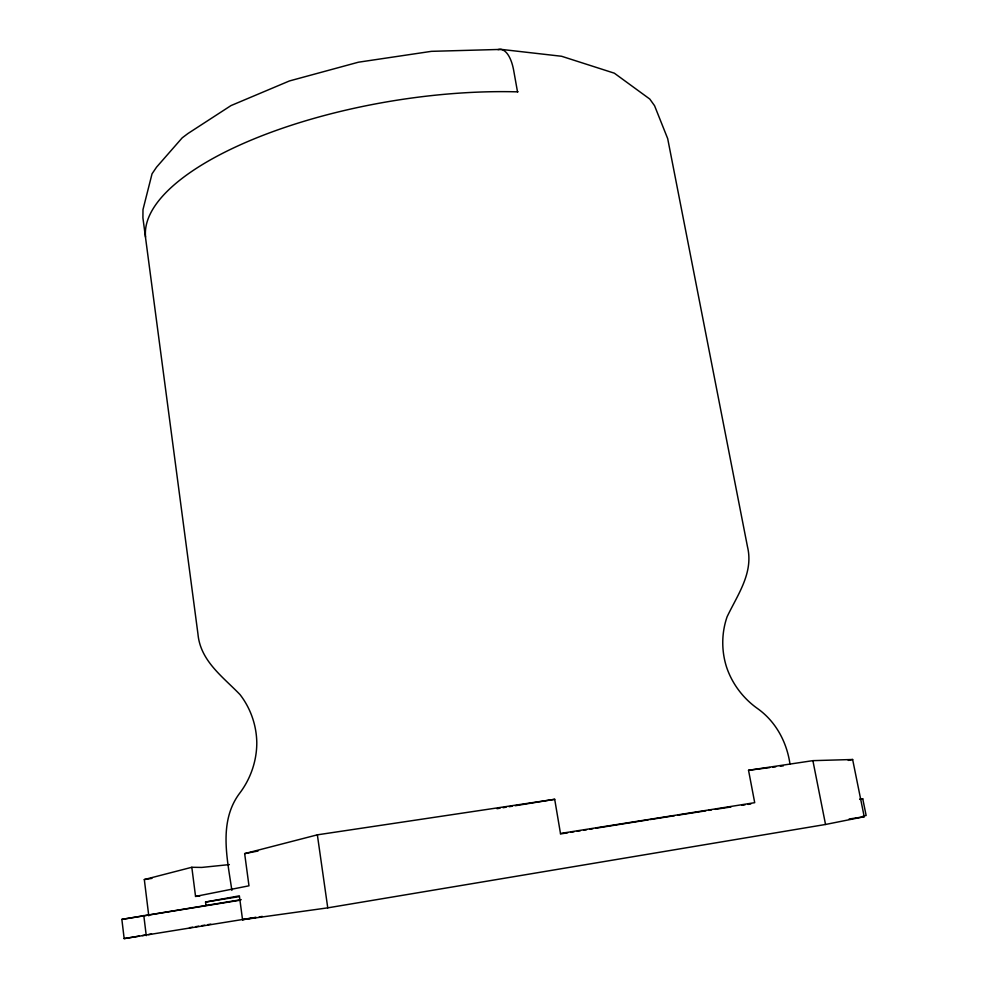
<?xml version="1.0" encoding="UTF-8"?>
<svg xmlns="http://www.w3.org/2000/svg" width="988" height="988" viewBox="0 0 988 988"><rect width="100%" height="100%" fill="white"/><g stroke="black" fill="none" stroke-linecap="round" stroke-linejoin="round"><path stroke-width="1.48" d="M148.78 915.839L144.322 879.555L191.82 867.279L201.75 867.427L229.364 864.599M191.82 867.279L195.55 896.412L248.976 885.804L244.654 853.62L317.358 834.835L554.7 799.304L560.48 833.464L754.709 802.676L748.534 770.282L812.889 760.649L852.632 759.5L864.216 816.718L825.536 824.474L327.757 907.849L242.542 919.705L239.368 895.844L205.553 902.056L205.936 905.033M848.26 760.39L852.632 759.5M244.654 853.62L258.041 851.014M255.509 917.42L124.167 938.6L121.857 919.383L241.22 899.66M862.759 798.847L859.758 799.354L862.759 798.847L866.143 815.508L863.104 816.014M124.167 938.6L139.357 936.068M142.395 935.562L145.446 935.056M148.484 934.549L151.522 934.043M189.498 927.707L192.549 927.201M195.587 926.695L198.625 926.188M201.663 925.682L204.701 925.176M207.739 924.669L210.777 924.163M242.542 919.705L256.213 917.42M259.251 916.913L262.289 916.407M497.001 808.69L500.039 808.196M503.077 807.702L506.115 807.208M509.153 806.714L512.192 806.22M515.23 805.726L554.7 799.304M205.553 902.056L239.047 896.647M121.857 919.383L240.208 900.179M144.322 879.555L151.942 878.381M849.112 819.027L864.216 816.718M748.534 770.282L769.726 767.577M772.752 767.194L775.778 766.812M780.322 766.231L783.348 765.848M195.55 896.412L199.761 895.993M145.569 237.058A265.933 96.441 -9.3 0 1 517.453 91.847L518.033 91.773M500.83 49.412L431.447 51.339L358.409 62.207L289.422 80.954L231.007 105.58L187.979 133.504L182.2 137.851L156.561 167.145L152.041 173.814L142.988 209.592L142.914 217.854L197.946 633.913C200.342 660.972 222.819 676.718 240.035 694.613C250.68 708.359 256.584 725.525 256.794 742.902C256.757 760.624 250.853 778.124 240.319 792.364C218.262 820.769 227.129 857.992 231.871 890.386M501.361 49.4L561.579 56.267L614.338 73.186L649.783 99.047L654.562 105.716L667.69 138.629L747.484 546.722C753.782 572.805 737.665 594.591 727.119 616.722C721.438 632.987 721.339 650.956 726.637 667.332C732.281 684.005 743.359 698.602 757.747 708.705C775.901 721.672 786.868 742.223 789.98 764.082M812.889 760.649L825.536 824.474M517.502 91.798L513.711 70.58A38.05 15.919 -88.1 0 0 498.038 49.659M317.358 834.835L327.757 907.849M143.791 915.456L146.261 935.648M560.431 833.958A286.372 2.655 -9.3 0 1 567.804 832.76M570.965 832.254A286.372 2.655 -9.3 0 1 574.114 831.735M577.276 831.229A286.372 2.655 -9.3 0 1 580.425 830.723M583.575 830.216A286.372 2.655 -9.3 0 1 586.711 829.71M589.848 829.204A286.372 2.655 -9.3 0 1 592.985 828.697M596.097 828.191A286.372 2.655 -9.3 0 1 648.227 819.867M649.906 819.595A286.372 2.655 -9.3 0 1 674.458 815.718M677.62 815.224A286.372 2.655 -9.3 0 1 705.852 810.815M708.606 810.395A286.372 2.655 -9.3 0 1 711.323 809.975M715.312 809.357A286.372 2.655 -9.3 0 1 730.91 806.974M742.05 805.282A286.372 2.655 -9.3 0 1 745.051 804.825M747.965 804.393A286.372 2.655 -9.3 0 1 750.806 803.96"/></g></svg>
